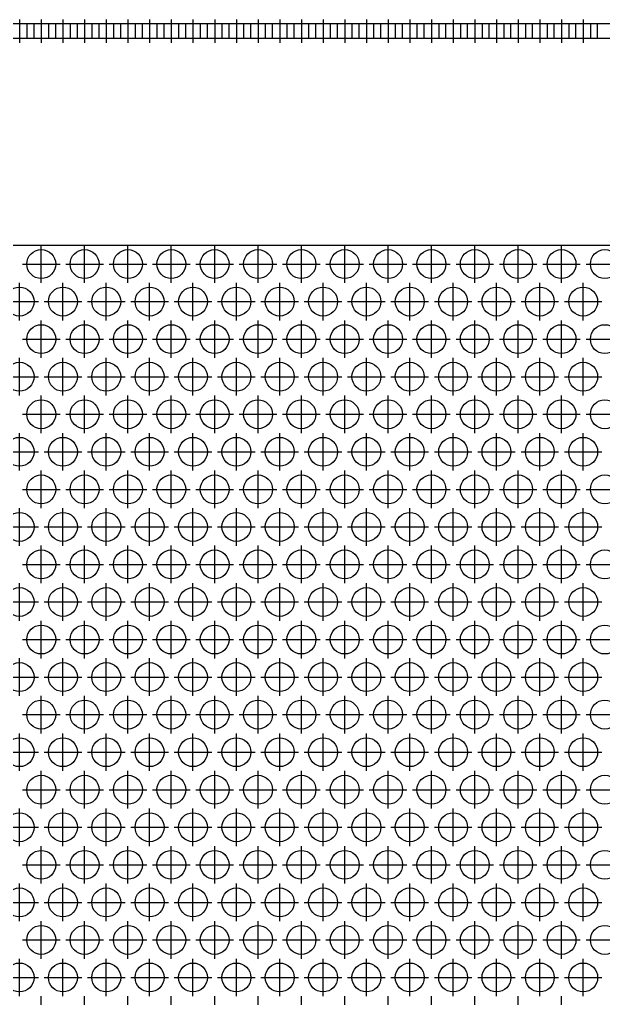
# Model space of a CAD drawing. Extents: x 0 to 161, y -8 to 126.
# Drawn here: x 40.5 to 80.9, y 57.9 to 125.6 of the extents above; entities that cross this region are included whole.
import ezdxf

# ---------------------------------------------------------------- set-up
doc = ezdxf.new("R2010")
doc.units = 0
doc.header["$LTSCALE"] = 0.5
doc.linetypes.add('CENTER', pattern=[50.8, 31.75, -6.35, 6.35, -6.35])
doc.linetypes.add('DASHED', pattern=[19.05, 12.7, -6.35])
for name, color, linetype in [('MSM_CENTER', 1, 'CENTER'), ('MSM_CONTINUOUS', 7, 'CONTINUOUS'), ('MSM_DASHED', 4, 'DASHED')]:
    doc.layers.add(name, color=color, linetype=linetype)

msp = doc.modelspace()

# ---------------------------------------------------------------- linework, layer by layer
at = {"layer": 'MSM_CENTER'}
for p, q in [((40.5, 125.643), (40.5, 124.043)), ((42, 125.643), (42, 124.043)), ((43.5, 125.643), (43.5, 124.043)), ((45, 125.643), (45, 124.043)), ((46.5, 125.643), (46.5, 124.043)), ((48, 125.643), (48, 124.043)), ((49.5, 125.643), (49.5, 124.043)), ((51, 125.643), (51, 124.043)), ((52.5, 125.643), (52.5, 124.043)), ((54, 125.643), (54, 124.043)), ((55.5, 125.643), (55.5, 124.043)), ((57, 125.643), (57, 124.043)), ((58.5, 125.643), (58.5, 124.043)), ((60, 125.643), (60, 124.043)), ((61.5, 125.643), (61.5, 124.043)), ((63, 125.643), (63, 124.043)), ((64.5, 125.643), (64.5, 124.043)), ((66, 125.643), (66, 124.043)), ((67.5, 125.643), (67.5, 124.043)), ((69, 125.643), (69, 124.043)), ((70.5, 125.643), (70.5, 124.043)), ((72, 125.643), (72, 124.043)), ((73.5, 125.643), (73.5, 124.043)), ((75, 125.643), (75, 124.043)), ((76.5, 125.643), (76.5, 124.043)), ((78, 125.643), (78, 124.043)), ((79.5, 125.643), (79.5, 124.043)), ((42, 107.427), (42, 110.027)), ((45, 107.427), (45, 110.027)), ((48, 107.427), (48, 110.027)), ((51, 107.427), (51, 110.027)), ((54, 107.427), (54, 110.027)), ((57, 107.427), (57, 110.027)), ((60, 107.427), (60, 110.027)), ((63, 107.427), (63, 110.027)), ((66, 107.427), (66, 110.027)), ((69, 107.427), (69, 110.027)), ((72, 107.427), (72, 110.027)), ((75, 107.427), (75, 110.027)), ((78, 107.427), (78, 110.027)), ((40.7, 108.727), (43.3, 108.727)), ((43.7, 108.727), (46.3, 108.727)), ((46.7, 108.727), (49.3, 108.727)), ((49.7, 108.727), (52.3, 108.727)), ((52.7, 108.727), (55.3, 108.727)), ((55.7, 108.727), (58.3, 108.727)), ((58.7, 108.727), (61.3, 108.727)), ((61.7, 108.727), (64.3, 108.727)), ((64.7, 108.727), (67.3, 108.727)), ((67.7, 108.727), (70.3, 108.727)), ((70.7, 108.727), (73.3, 108.727)), ((73.7, 108.727), (76.3, 108.727)), ((76.7, 108.727), (79.3, 108.727)), ((79.7, 108.727), (82.3, 108.727)), ((40.5, 104.829), (40.5, 107.429)), ((43.5, 104.829), (43.5, 107.429)), ((46.5, 104.829), (46.5, 107.429)), ((49.5, 104.829), (49.5, 107.429)), ((52.5, 104.829), (52.5, 107.429)), ((55.5, 104.829), (55.5, 107.429)), ((58.5, 104.829), (58.5, 107.429)), ((61.5, 104.829), (61.5, 107.429)), ((64.5, 104.829), (64.5, 107.429)), ((67.5, 104.829), (67.5, 107.429)), ((70.5, 104.829), (70.5, 107.429)), ((73.5, 104.829), (73.5, 107.429)), ((76.5, 104.829), (76.5, 107.429)), ((79.5, 104.829), (79.5, 107.429)), ((39.2, 106.129), (41.8, 106.129)), ((42.2, 106.129), (44.8, 106.129)), ((45.2, 106.129), (47.8, 106.129)), ((48.2, 106.129), (50.8, 106.129)), ((51.2, 106.129), (53.8, 106.129)), ((54.2, 106.129), (56.8, 106.129)), ((57.2, 106.129), (59.8, 106.129)), ((60.2, 106.129), (62.8, 106.129)), ((63.2, 106.129), (65.8, 106.129)), ((66.2, 106.129), (68.8, 106.129)), ((69.2, 106.129), (71.8, 106.129)), ((72.2, 106.129), (74.8, 106.129)), ((75.2, 106.129), (77.8, 106.129)), ((78.2, 106.129), (80.8, 106.129)), ((42, 102.231), (42, 104.831)), ((45, 102.231), (45, 104.831)), ((48, 102.231), (48, 104.831)), ((51, 102.231), (51, 104.831)), ((54, 102.231), (54, 104.831)), ((57, 102.231), (57, 104.831)), ((60, 102.231), (60, 104.831)), ((63, 102.231), (63, 104.831)), ((66, 102.231), (66, 104.831)), ((69, 102.231), (69, 104.831)), ((72, 102.231), (72, 104.831)), ((75, 102.231), (75, 104.831)), ((78, 102.231), (78, 104.831)), ((40.7, 103.531), (43.3, 103.531)), ((43.7, 103.531), (46.3, 103.531)), ((46.7, 103.531), (49.3, 103.531)), ((49.7, 103.531), (52.3, 103.531)), ((52.7, 103.531), (55.3, 103.531)), ((55.7, 103.531), (58.3, 103.531)), ((58.7, 103.531), (61.3, 103.531)), ((61.7, 103.531), (64.3, 103.531)), ((64.7, 103.531), (67.3, 103.531)), ((67.7, 103.531), (70.3, 103.531)), ((70.7, 103.531), (73.3, 103.531)), ((73.7, 103.531), (76.3, 103.531)), ((76.7, 103.531), (79.3, 103.531)), ((79.7, 103.531), (82.3, 103.531)), ((40.5, 99.633), (40.5, 102.233)), ((43.5, 99.633), (43.5, 102.233)), ((46.5, 99.633), (46.5, 102.233)), ((49.5, 99.633), (49.5, 102.233)), ((52.5, 99.633), (52.5, 102.233)), ((55.5, 99.633), (55.5, 102.233)), ((58.5, 99.633), (58.5, 102.233)), ((61.5, 99.633), (61.5, 102.233)), ((64.5, 99.633), (64.5, 102.233)), ((67.5, 99.633), (67.5, 102.233)), ((70.5, 99.633), (70.5, 102.233)), ((73.5, 99.633), (73.5, 102.233)), ((76.5, 99.633), (76.5, 102.233)), ((79.5, 99.633), (79.5, 102.233)), ((39.2, 100.933), (41.8, 100.933)), ((42.2, 100.933), (44.8, 100.933)), ((45.2, 100.933), (47.8, 100.933)), ((48.2, 100.933), (50.8, 100.933)), ((51.2, 100.933), (53.8, 100.933)), ((54.2, 100.933), (56.8, 100.933)), ((57.2, 100.933), (59.8, 100.933)), ((60.2, 100.933), (62.8, 100.933)), ((63.2, 100.933), (65.8, 100.933)), ((66.2, 100.933), (68.8, 100.933)), ((69.2, 100.933), (71.8, 100.933)), ((72.2, 100.933), (74.8, 100.933)), ((75.2, 100.933), (77.8, 100.933)), ((78.2, 100.933), (80.8, 100.933)), ((42, 97.035), (42, 99.635)), ((45, 97.035), (45, 99.635)), ((48, 97.035), (48, 99.635)), ((51, 97.035), (51, 99.635)), ((54, 97.035), (54, 99.635)), ((57, 97.035), (57, 99.635)), ((60, 97.035), (60, 99.635)), ((63, 97.035), (63, 99.635)), ((66, 97.035), (66, 99.635)), ((69, 97.035), (69, 99.635)), ((72, 97.035), (72, 99.635)), ((75, 97.035), (75, 99.635)), ((78, 97.035), (78, 99.635)), ((40.7, 98.335), (43.3, 98.335)), ((43.7, 98.335), (46.3, 98.335)), ((46.7, 98.335), (49.3, 98.335)), ((49.7, 98.335), (52.3, 98.335)), ((52.7, 98.335), (55.3, 98.335)), ((55.7, 98.335), (58.3, 98.335)), ((58.7, 98.335), (61.3, 98.335)), ((61.7, 98.335), (64.3, 98.335)), ((64.7, 98.335), (67.3, 98.335)), ((67.7, 98.335), (70.3, 98.335)), ((70.7, 98.335), (73.3, 98.335)), ((73.7, 98.335), (76.3, 98.335)), ((76.7, 98.335), (79.3, 98.335)), ((79.7, 98.335), (82.3, 98.335)), ((40.5, 94.437), (40.5, 97.037)), ((43.5, 94.437), (43.5, 97.037)), ((46.5, 94.437), (46.5, 97.037)), ((49.5, 94.437), (49.5, 97.037)), ((52.5, 94.437), (52.5, 97.037)), ((55.5, 94.437), (55.5, 97.037)), ((58.5, 94.437), (58.5, 97.037)), ((61.5, 94.437), (61.5, 97.037)), ((64.5, 94.437), (64.5, 97.037)), ((67.5, 94.437), (67.5, 97.037)), ((70.5, 94.437), (70.5, 97.037)), ((73.5, 94.437), (73.5, 97.037)), ((76.5, 94.437), (76.5, 97.037)), ((79.5, 94.437), (79.5, 97.037)), ((39.2, 95.737), (41.8, 95.737)), ((42.2, 95.737), (44.8, 95.737)), ((45.2, 95.737), (47.8, 95.737)), ((48.2, 95.737), (50.8, 95.737)), ((51.2, 95.737), (53.8, 95.737)), ((54.2, 95.737), (56.8, 95.737)), ((57.2, 95.737), (59.8, 95.737)), ((60.2, 95.737), (62.8, 95.737)), ((63.2, 95.737), (65.8, 95.737)), ((66.2, 95.737), (68.8, 95.737)), ((69.2, 95.737), (71.8, 95.737)), ((72.2, 95.737), (74.8, 95.737)), ((75.2, 95.737), (77.8, 95.737)), ((78.2, 95.737), (80.8, 95.737)), ((42, 91.838), (42, 94.438)), ((45, 91.838), (45, 94.438)), ((48, 91.838), (48, 94.438)), ((51, 91.838), (51, 94.438)), ((54, 91.838), (54, 94.438)), ((57, 91.838), (57, 94.438)), ((60, 91.838), (60, 94.438)), ((63, 91.838), (63, 94.438)), ((66, 91.838), (66, 94.438)), ((69, 91.838), (69, 94.438)), ((72, 91.838), (72, 94.438)), ((75, 91.838), (75, 94.438)), ((78, 91.838), (78, 94.438)), ((40.7, 93.138), (43.3, 93.138)), ((43.7, 93.138), (46.3, 93.138)), ((46.7, 93.138), (49.3, 93.138)), ((49.7, 93.138), (52.3, 93.138)), ((52.7, 93.138), (55.3, 93.138)), ((55.7, 93.138), (58.3, 93.138)), ((58.7, 93.138), (61.3, 93.138)), ((61.7, 93.138), (64.3, 93.138)), ((64.7, 93.138), (67.3, 93.138)), ((67.7, 93.138), (70.3, 93.138)), ((70.7, 93.138), (73.3, 93.138)), ((73.7, 93.138), (76.3, 93.138)), ((76.7, 93.138), (79.3, 93.138)), ((79.7, 93.138), (82.3, 93.138)), ((40.5, 89.24), (40.5, 91.84)), ((43.5, 89.24), (43.5, 91.84)), ((46.5, 89.24), (46.5, 91.84)), ((49.5, 89.24), (49.5, 91.84)), ((52.5, 89.24), (52.5, 91.84)), ((55.5, 89.24), (55.5, 91.84)), ((58.5, 89.24), (58.5, 91.84)), ((61.5, 89.24), (61.5, 91.84)), ((64.5, 89.24), (64.5, 91.84)), ((67.5, 89.24), (67.5, 91.84)), ((70.5, 89.24), (70.5, 91.84)), ((73.5, 89.24), (73.5, 91.84)), ((76.5, 89.24), (76.5, 91.84)), ((79.5, 89.24), (79.5, 91.84)), ((39.2, 90.54), (41.8, 90.54)), ((42.2, 90.54), (44.8, 90.54)), ((45.2, 90.54), (47.8, 90.54)), ((48.2, 90.54), (50.8, 90.54)), ((51.2, 90.54), (53.8, 90.54)), ((54.2, 90.54), (56.8, 90.54)), ((57.2, 90.54), (59.8, 90.54)), ((60.2, 90.54), (62.8, 90.54)), ((63.2, 90.54), (65.8, 90.54)), ((66.2, 90.54), (68.8, 90.54)), ((69.2, 90.54), (71.8, 90.54)), ((72.2, 90.54), (74.8, 90.54)), ((75.2, 90.54), (77.8, 90.54)), ((78.2, 90.54), (80.8, 90.54)), ((42, 86.642), (42, 89.242)), ((45, 86.642), (45, 89.242)), ((48, 86.642), (48, 89.242)), ((51, 86.642), (51, 89.242)), ((54, 86.642), (54, 89.242)), ((57, 86.642), (57, 89.242)), ((60, 86.642), (60, 89.242)), ((63, 86.642), (63, 89.242)), ((66, 86.642), (66, 89.242)), ((69, 86.642), (69, 89.242)), ((72, 86.642), (72, 89.242)), ((75, 86.642), (75, 89.242)), ((78, 86.642), (78, 89.242)), ((40.7, 87.942), (43.3, 87.942)), ((43.7, 87.942), (46.3, 87.942)), ((46.7, 87.942), (49.3, 87.942)), ((49.7, 87.942), (52.3, 87.942)), ((52.7, 87.942), (55.3, 87.942)), ((55.7, 87.942), (58.3, 87.942)), ((58.7, 87.942), (61.3, 87.942)), ((61.7, 87.942), (64.3, 87.942)), ((64.7, 87.942), (67.3, 87.942)), ((67.7, 87.942), (70.3, 87.942)), ((70.7, 87.942), (73.3, 87.942)), ((73.7, 87.942), (76.3, 87.942)), ((76.7, 87.942), (79.3, 87.942)), ((79.7, 87.942), (82.3, 87.942)), ((40.5, 84.044), (40.5, 86.644)), ((43.5, 84.044), (43.5, 86.644)), ((46.5, 84.044), (46.5, 86.644)), ((49.5, 84.044), (49.5, 86.644)), ((52.5, 84.044), (52.5, 86.644)), ((55.5, 84.044), (55.5, 86.644)), ((58.5, 84.044), (58.5, 86.644)), ((61.5, 84.044), (61.5, 86.644)), ((64.5, 84.044), (64.5, 86.644)), ((67.5, 84.044), (67.5, 86.644)), ((70.5, 84.044), (70.5, 86.644)), ((73.5, 84.044), (73.5, 86.644)), ((76.5, 84.044), (76.5, 86.644)), ((79.5, 84.044), (79.5, 86.644)), ((39.2, 85.344), (41.8, 85.344)), ((42.2, 85.344), (44.8, 85.344)), ((45.2, 85.344), (47.8, 85.344)), ((48.2, 85.344), (50.8, 85.344)), ((51.2, 85.344), (53.8, 85.344)), ((54.2, 85.344), (56.8, 85.344)), ((57.2, 85.344), (59.8, 85.344)), ((60.2, 85.344), (62.8, 85.344)), ((63.2, 85.344), (65.8, 85.344)), ((66.2, 85.344), (68.8, 85.344)), ((69.2, 85.344), (71.8, 85.344)), ((72.2, 85.344), (74.8, 85.344)), ((75.2, 85.344), (77.8, 85.344)), ((78.2, 85.344), (80.8, 85.344)), ((42, 81.446), (42, 84.046)), ((45, 81.446), (45, 84.046)), ((48, 81.446), (48, 84.046)), ((51, 81.446), (51, 84.046)), ((54, 81.446), (54, 84.046)), ((57, 81.446), (57, 84.046)), ((60, 81.446), (60, 84.046)), ((63, 81.446), (63, 84.046)), ((66, 81.446), (66, 84.046)), ((69, 81.446), (69, 84.046)), ((72, 81.446), (72, 84.046)), ((75, 81.446), (75, 84.046)), ((78, 81.446), (78, 84.046)), ((40.7, 82.746), (43.3, 82.746)), ((43.7, 82.746), (46.3, 82.746)), ((46.7, 82.746), (49.3, 82.746)), ((49.7, 82.746), (52.3, 82.746)), ((52.7, 82.746), (55.3, 82.746)), ((55.7, 82.746), (58.3, 82.746)), ((58.7, 82.746), (61.3, 82.746)), ((61.7, 82.746), (64.3, 82.746)), ((64.7, 82.746), (67.3, 82.746)), ((67.7, 82.746), (70.3, 82.746)), ((70.7, 82.746), (73.3, 82.746)), ((73.7, 82.746), (76.3, 82.746)), ((76.7, 82.746), (79.3, 82.746)), ((79.7, 82.746), (82.3, 82.746)), ((40.5, 78.848), (40.5, 81.448)), ((43.5, 78.848), (43.5, 81.448)), ((46.5, 78.848), (46.5, 81.448)), ((49.5, 78.848), (49.5, 81.448)), ((52.5, 78.848), (52.5, 81.448)), ((55.5, 78.848), (55.5, 81.448)), ((58.5, 78.848), (58.5, 81.448)), ((61.5, 78.848), (61.5, 81.448)), ((64.5, 78.848), (64.5, 81.448)), ((67.5, 78.848), (67.5, 81.448)), ((70.5, 78.848), (70.5, 81.448)), ((73.5, 78.848), (73.5, 81.448)), ((76.5, 78.848), (76.5, 81.448)), ((79.5, 78.848), (79.5, 81.448)), ((39.2, 80.148), (41.8, 80.148)), ((42.2, 80.148), (44.8, 80.148)), ((45.2, 80.148), (47.8, 80.148)), ((48.2, 80.148), (50.8, 80.148)), ((51.2, 80.148), (53.8, 80.148)), ((54.2, 80.148), (56.8, 80.148)), ((57.2, 80.148), (59.8, 80.148)), ((60.2, 80.148), (62.8, 80.148)), ((63.2, 80.148), (65.8, 80.148)), ((66.2, 80.148), (68.8, 80.148)), ((69.2, 80.148), (71.8, 80.148)), ((72.2, 80.148), (74.8, 80.148)), ((75.2, 80.148), (77.8, 80.148)), ((78.2, 80.148), (80.8, 80.148)), ((42, 76.25), (42, 78.85)), ((45, 76.25), (45, 78.85)), ((48, 76.25), (48, 78.85)), ((51, 76.25), (51, 78.85)), ((54, 76.25), (54, 78.85)), ((57, 76.25), (57, 78.85)), ((60, 76.25), (60, 78.85)), ((63, 76.25), (63, 78.85)), ((66, 76.25), (66, 78.85)), ((69, 76.25), (69, 78.85)), ((72, 76.25), (72, 78.85)), ((75, 76.25), (75, 78.85)), ((78, 76.25), (78, 78.85)), ((40.7, 77.55), (43.3, 77.55)), ((43.7, 77.55), (46.3, 77.55)), ((46.7, 77.55), (49.3, 77.55)), ((49.7, 77.55), (52.3, 77.55)), ((52.7, 77.55), (55.3, 77.55)), ((55.7, 77.55), (58.3, 77.55)), ((58.7, 77.55), (61.3, 77.55)), ((61.7, 77.55), (64.3, 77.55)), ((64.7, 77.55), (67.3, 77.55)), ((67.7, 77.55), (70.3, 77.55)), ((70.7, 77.55), (73.3, 77.55)), ((73.7, 77.55), (76.3, 77.55)), ((76.7, 77.55), (79.3, 77.55)), ((79.7, 77.55), (82.3, 77.55)), ((40.5, 73.652), (40.5, 76.252)), ((43.5, 73.652), (43.5, 76.252)), ((46.5, 73.652), (46.5, 76.252)), ((49.5, 73.652), (49.5, 76.252)), ((52.5, 73.652), (52.5, 76.252)), ((55.5, 73.652), (55.5, 76.252)), ((58.5, 73.652), (58.5, 76.252)), ((61.5, 73.652), (61.5, 76.252)), ((64.5, 73.652), (64.5, 76.252)), ((67.5, 73.652), (67.5, 76.252)), ((70.5, 73.652), (70.5, 76.252)), ((73.5, 73.652), (73.5, 76.252)), ((76.5, 73.652), (76.5, 76.252)), ((79.5, 73.652), (79.5, 76.252)), ((39.2, 74.952), (41.8, 74.952)), ((42.2, 74.952), (44.8, 74.952)), ((45.2, 74.952), (47.8, 74.952)), ((48.2, 74.952), (50.8, 74.952)), ((51.2, 74.952), (53.8, 74.952)), ((54.2, 74.952), (56.8, 74.952)), ((57.2, 74.952), (59.8, 74.952)), ((60.2, 74.952), (62.8, 74.952)), ((63.2, 74.952), (65.8, 74.952)), ((66.2, 74.952), (68.8, 74.952)), ((69.2, 74.952), (71.8, 74.952)), ((72.2, 74.952), (74.8, 74.952)), ((75.2, 74.952), (77.8, 74.952)), ((78.2, 74.952), (80.8, 74.952)), ((42, 71.054), (42, 73.654)), ((45, 71.054), (45, 73.654)), ((48, 71.054), (48, 73.654)), ((51, 71.054), (51, 73.654)), ((54, 71.054), (54, 73.654)), ((57, 71.054), (57, 73.654)), ((60, 71.054), (60, 73.654)), ((63, 71.054), (63, 73.654)), ((66, 71.054), (66, 73.654)), ((69, 71.054), (69, 73.654)), ((72, 71.054), (72, 73.654)), ((75, 71.054), (75, 73.654)), ((78, 71.054), (78, 73.654)), ((40.7, 72.354), (43.3, 72.354)), ((43.7, 72.354), (46.3, 72.354)), ((46.7, 72.354), (49.3, 72.354)), ((49.7, 72.354), (52.3, 72.354)), ((52.7, 72.354), (55.3, 72.354)), ((55.7, 72.354), (58.3, 72.354)), ((58.7, 72.354), (61.3, 72.354)), ((61.7, 72.354), (64.3, 72.354)), ((64.7, 72.354), (67.3, 72.354)), ((67.7, 72.354), (70.3, 72.354)), ((70.7, 72.354), (73.3, 72.354)), ((73.7, 72.354), (76.3, 72.354)), ((76.7, 72.354), (79.3, 72.354)), ((79.7, 72.354), (82.3, 72.354)), ((40.5, 68.456), (40.5, 71.056)), ((43.5, 68.456), (43.5, 71.056)), ((46.5, 68.456), (46.5, 71.056)), ((49.5, 68.456), (49.5, 71.056)), ((52.5, 68.456), (52.5, 71.056)), ((55.5, 68.456), (55.5, 71.056)), ((58.5, 68.456), (58.5, 71.056)), ((61.5, 68.456), (61.5, 71.056)), ((64.5, 68.456), (64.5, 71.056)), ((67.5, 68.456), (67.5, 71.056)), ((70.5, 68.456), (70.5, 71.056)), ((73.5, 68.456), (73.5, 71.056)), ((76.5, 68.456), (76.5, 71.056)), ((79.5, 68.456), (79.5, 71.056)), ((39.2, 69.756), (41.8, 69.756)), ((42.2, 69.756), (44.8, 69.756)), ((45.2, 69.756), (47.8, 69.756)), ((48.2, 69.756), (50.8, 69.756)), ((51.2, 69.756), (53.8, 69.756)), ((54.2, 69.756), (56.8, 69.756)), ((57.2, 69.756), (59.8, 69.756)), ((60.2, 69.756), (62.8, 69.756)), ((63.2, 69.756), (65.8, 69.756)), ((66.2, 69.756), (68.8, 69.756)), ((69.2, 69.756), (71.8, 69.756)), ((72.2, 69.756), (74.8, 69.756)), ((75.2, 69.756), (77.8, 69.756)), ((78.2, 69.756), (80.8, 69.756)), ((42, 65.858), (42, 68.458)), ((45, 65.858), (45, 68.458)), ((48, 65.858), (48, 68.458)), ((51, 65.858), (51, 68.458)), ((54, 65.858), (54, 68.458)), ((57, 65.858), (57, 68.458)), ((60, 65.858), (60, 68.458)), ((63, 65.858), (63, 68.458)), ((66, 65.858), (66, 68.458)), ((69, 65.858), (69, 68.458)), ((72, 65.858), (72, 68.458)), ((75, 65.858), (75, 68.458)), ((78, 65.858), (78, 68.458)), ((40.7, 67.158), (43.3, 67.158)), ((43.7, 67.158), (46.3, 67.158)), ((46.7, 67.158), (49.3, 67.158)), ((49.7, 67.158), (52.3, 67.158)), ((52.7, 67.158), (55.3, 67.158)), ((55.7, 67.158), (58.3, 67.158)), ((58.7, 67.158), (61.3, 67.158)), ((61.7, 67.158), (64.3, 67.158)), ((64.7, 67.158), (67.3, 67.158)), ((67.7, 67.158), (70.3, 67.158)), ((70.7, 67.158), (73.3, 67.158)), ((73.7, 67.158), (76.3, 67.158)), ((76.7, 67.158), (79.3, 67.158)), ((79.7, 67.158), (82.3, 67.158)), ((40.5, 63.26), (40.5, 65.86)), ((43.5, 63.26), (43.5, 65.86)), ((46.5, 63.26), (46.5, 65.86)), ((49.5, 63.26), (49.5, 65.86)), ((52.5, 63.26), (52.5, 65.86)), ((55.5, 63.26), (55.5, 65.86)), ((58.5, 63.26), (58.5, 65.86)), ((61.5, 63.26), (61.5, 65.86)), ((64.5, 63.26), (64.5, 65.86)), ((67.5, 63.26), (67.5, 65.86)), ((70.5, 63.26), (70.5, 65.86)), ((73.5, 63.26), (73.5, 65.86)), ((76.5, 63.26), (76.5, 65.86)), ((79.5, 63.26), (79.5, 65.86)), ((39.2, 64.56), (41.8, 64.56)), ((42.2, 64.56), (44.8, 64.56)), ((45.2, 64.56), (47.8, 64.56)), ((48.2, 64.56), (50.8, 64.56)), ((51.2, 64.56), (53.8, 64.56)), ((54.2, 64.56), (56.8, 64.56)), ((57.2, 64.56), (59.8, 64.56)), ((60.2, 64.56), (62.8, 64.56)), ((63.2, 64.56), (65.8, 64.56)), ((66.2, 64.56), (68.8, 64.56)), ((69.2, 64.56), (71.8, 64.56)), ((72.2, 64.56), (74.8, 64.56)), ((75.2, 64.56), (77.8, 64.56)), ((78.2, 64.56), (80.8, 64.56)), ((42, 60.662), (42, 63.262)), ((45, 60.662), (45, 63.262)), ((48, 60.662), (48, 63.262)), ((51, 60.662), (51, 63.262)), ((54, 60.662), (54, 63.262)), ((57, 60.662), (57, 63.262)), ((60, 60.662), (60, 63.262)), ((63, 60.662), (63, 63.262)), ((66, 60.662), (66, 63.262)), ((69, 60.662), (69, 63.262)), ((72, 60.662), (72, 63.262)), ((75, 60.662), (75, 63.262)), ((78, 60.662), (78, 63.262)), ((40.7, 61.962), (43.3, 61.962)), ((43.7, 61.962), (46.3, 61.962)), ((46.7, 61.962), (49.3, 61.962)), ((49.7, 61.962), (52.3, 61.962)), ((52.7, 61.962), (55.3, 61.962)), ((55.7, 61.962), (58.3, 61.962)), ((58.7, 61.962), (61.3, 61.962)), ((61.7, 61.962), (64.3, 61.962)), ((64.7, 61.962), (67.3, 61.962)), ((67.7, 61.962), (70.3, 61.962)), ((70.7, 61.962), (73.3, 61.962)), ((73.7, 61.962), (76.3, 61.962)), ((76.7, 61.962), (79.3, 61.962)), ((79.7, 61.962), (82.3, 61.962)), ((40.5, 58.063), (40.5, 60.663)), ((43.5, 58.063), (43.5, 60.663)), ((46.5, 58.063), (46.5, 60.663)), ((49.5, 58.063), (49.5, 60.663)), ((52.5, 58.063), (52.5, 60.663)), ((55.5, 58.063), (55.5, 60.663)), ((58.5, 58.063), (58.5, 60.663)), ((61.5, 58.063), (61.5, 60.663)), ((64.5, 58.063), (64.5, 60.663)), ((67.5, 58.063), (67.5, 60.663)), ((70.5, 58.063), (70.5, 60.663)), ((73.5, 58.063), (73.5, 60.663)), ((76.5, 58.063), (76.5, 60.663)), ((79.5, 58.063), (79.5, 60.663)), ((39.2, 59.363), (41.8, 59.363)), ((42.2, 59.363), (44.8, 59.363)), ((45.2, 59.363), (47.8, 59.363)), ((48.2, 59.363), (50.8, 59.363)), ((51.2, 59.363), (53.8, 59.363)), ((54.2, 59.363), (56.8, 59.363)), ((57.2, 59.363), (59.8, 59.363)), ((60.2, 59.363), (62.8, 59.363)), ((63.2, 59.363), (65.8, 59.363)), ((66.2, 59.363), (68.8, 59.363)), ((69.2, 59.363), (71.8, 59.363)), ((72.2, 59.363), (74.8, 59.363)), ((75.2, 59.363), (77.8, 59.363)), ((78.2, 59.363), (80.8, 59.363)), ((42, 55.465), (42, 58.065)), ((45, 55.465), (45, 58.065)), ((48, 55.465), (48, 58.065)), ((51, 55.465), (51, 58.065)), ((54, 55.465), (54, 58.065)), ((57, 55.465), (57, 58.065)), ((60, 55.465), (60, 58.065)), ((63, 55.465), (63, 58.065)), ((66, 55.465), (66, 58.065)), ((69, 55.465), (69, 58.065)), ((72, 55.465), (72, 58.065)), ((75, 55.465), (75, 58.065)), ((78, 55.465), (78, 58.065))]:
    msp.add_line(p, q, dxfattribs=at)
at = {"layer": 'MSM_CONTINUOUS'}
for p, q in [((150, 125.343), (0, 125.343)), ((150, 124.343), (0, 124.343)), ((150, 110), (0, 110))]:
    msp.add_line(p, q, dxfattribs=at)
for centre in [(42, 108.727), (45, 108.727), (48, 108.727), (51, 108.727), (54, 108.727), (57, 108.727), (60, 108.727), (63, 108.727), (66, 108.727), (69, 108.727), (72, 108.727), (75, 108.727), (78, 108.727), (81, 108.727), (40.5, 106.129), (43.5, 106.129), (46.5, 106.129), (49.5, 106.129), (52.5, 106.129), (55.5, 106.129), (58.5, 106.129), (61.5, 106.129), (64.5, 106.129), (67.5, 106.129), (70.5, 106.129), (73.5, 106.129), (76.5, 106.129), (79.5, 106.129), (42, 103.531), (45, 103.531), (48, 103.531), (51, 103.531), (54, 103.531), (57, 103.531), (60, 103.531), (63, 103.531), (66, 103.531), (69, 103.531), (72, 103.531), (75, 103.531), (78, 103.531), (81, 103.531), (40.5, 100.933), (43.5, 100.933), (46.5, 100.933), (49.5, 100.933), (52.5, 100.933), (55.5, 100.933), (58.5, 100.933), (61.5, 100.933), (64.5, 100.933), (67.5, 100.933), (70.5, 100.933), (73.5, 100.933), (76.5, 100.933), (79.5, 100.933), (42, 98.335), (45, 98.335), (48, 98.335), (51, 98.335), (54, 98.335), (57, 98.335), (60, 98.335), (63, 98.335), (66, 98.335), (69, 98.335), (72, 98.335), (75, 98.335), (78, 98.335), (81, 98.335), (40.5, 95.737), (43.5, 95.737), (46.5, 95.737), (49.5, 95.737), (52.5, 95.737), (55.5, 95.737), (58.5, 95.737), (61.5, 95.737), (64.5, 95.737), (67.5, 95.737), (70.5, 95.737), (73.5, 95.737), (76.5, 95.737), (79.5, 95.737), (42, 93.138), (45, 93.138), (48, 93.138), (51, 93.138), (54, 93.138), (57, 93.138), (60, 93.138), (63, 93.138), (66, 93.138), (69, 93.138), (72, 93.138), (75, 93.138), (78, 93.138), (81, 93.138), (40.5, 90.54), (43.5, 90.54), (46.5, 90.54), (49.5, 90.54), (52.5, 90.54), (55.5, 90.54), (58.5, 90.54), (61.5, 90.54), (64.5, 90.54), (67.5, 90.54), (70.5, 90.54), (73.5, 90.54), (76.5, 90.54), (79.5, 90.54), (42, 87.942), (45, 87.942), (48, 87.942), (51, 87.942), (54, 87.942), (57, 87.942), (60, 87.942), (63, 87.942), (66, 87.942), (69, 87.942), (72, 87.942), (75, 87.942), (78, 87.942), (81, 87.942), (40.5, 85.344), (43.5, 85.344), (46.5, 85.344), (49.5, 85.344), (52.5, 85.344), (55.5, 85.344), (58.5, 85.344), (61.5, 85.344), (64.5, 85.344), (67.5, 85.344), (70.5, 85.344), (73.5, 85.344), (76.5, 85.344), (79.5, 85.344), (42, 82.746), (45, 82.746), (48, 82.746), (51, 82.746), (54, 82.746), (57, 82.746), (60, 82.746), (63, 82.746), (66, 82.746), (69, 82.746), (72, 82.746), (75, 82.746), (78, 82.746), (81, 82.746), (40.5, 80.148), (43.5, 80.148), (46.5, 80.148), (49.5, 80.148), (52.5, 80.148), (55.5, 80.148), (58.5, 80.148), (61.5, 80.148), (64.5, 80.148), (67.5, 80.148), (70.5, 80.148), (73.5, 80.148), (76.5, 80.148), (79.5, 80.148), (42, 77.55), (45, 77.55), (48, 77.55), (51, 77.55), (54, 77.55), (57, 77.55), (60, 77.55), (63, 77.55), (66, 77.55), (69, 77.55), (72, 77.55), (75, 77.55), (78, 77.55), (81, 77.55), (40.5, 74.952), (43.5, 74.952), (46.5, 74.952), (49.5, 74.952), (52.5, 74.952), (55.5, 74.952), (58.5, 74.952), (61.5, 74.952), (64.5, 74.952), (67.5, 74.952), (70.5, 74.952), (73.5, 74.952), (76.5, 74.952), (79.5, 74.952), (42, 72.354), (45, 72.354), (48, 72.354), (51, 72.354), (54, 72.354), (57, 72.354), (60, 72.354), (63, 72.354), (66, 72.354), (69, 72.354), (72, 72.354), (75, 72.354), (78, 72.354), (81, 72.354), (40.5, 69.756), (43.5, 69.756), (46.5, 69.756), (49.5, 69.756), (52.5, 69.756), (55.5, 69.756), (58.5, 69.756), (61.5, 69.756), (64.5, 69.756), (67.5, 69.756), (70.5, 69.756), (73.5, 69.756), (76.5, 69.756), (79.5, 69.756), (42, 67.158), (45, 67.158), (48, 67.158), (51, 67.158), (54, 67.158), (57, 67.158), (60, 67.158), (63, 67.158), (66, 67.158), (69, 67.158), (72, 67.158), (75, 67.158), (78, 67.158), (81, 67.158), (40.5, 64.56), (43.5, 64.56), (46.5, 64.56), (49.5, 64.56), (52.5, 64.56), (55.5, 64.56), (58.5, 64.56), (61.5, 64.56), (64.5, 64.56), (67.5, 64.56), (70.5, 64.56), (73.5, 64.56), (76.5, 64.56), (79.5, 64.56), (42, 61.962), (45, 61.962), (48, 61.962), (51, 61.962), (54, 61.962), (57, 61.962), (60, 61.962), (63, 61.962), (66, 61.962), (69, 61.962), (72, 61.962), (75, 61.962), (78, 61.962), (81, 61.962), (40.5, 59.363), (43.5, 59.363), (46.5, 59.363), (49.5, 59.363), (52.5, 59.363), (55.5, 59.363), (58.5, 59.363), (61.5, 59.363), (64.5, 59.363), (67.5, 59.363), (70.5, 59.363), (73.5, 59.363), (76.5, 59.363), (79.5, 59.363)]:
    msp.add_circle(centre, 1, dxfattribs=at)
at = {"layer": 'MSM_DASHED'}
for p, q in [((41, 125.343), (41, 124.343)), ((41.5, 124.343), (41.5, 125.343)), ((42.5, 125.343), (42.5, 124.343)), ((43, 124.343), (43, 125.343)), ((44, 125.343), (44, 124.343)), ((44.5, 124.343), (44.5, 125.343)), ((45.5, 125.343), (45.5, 124.343)), ((46, 124.343), (46, 125.343)), ((47, 125.343), (47, 124.343)), ((47.5, 124.343), (47.5, 125.343)), ((48.5, 125.343), (48.5, 124.343)), ((49, 124.343), (49, 125.343)), ((50, 125.343), (50, 124.343)), ((50.5, 124.343), (50.5, 125.343)), ((51.5, 125.343), (51.5, 124.343)), ((52, 124.343), (52, 125.343)), ((53, 125.343), (53, 124.343)), ((53.5, 124.343), (53.5, 125.343)), ((54.5, 125.343), (54.5, 124.343)), ((55, 124.343), (55, 125.343)), ((56, 125.343), (56, 124.343)), ((56.5, 124.343), (56.5, 125.343)), ((57.5, 125.343), (57.5, 124.343)), ((58, 124.343), (58, 125.343)), ((59, 125.343), (59, 124.343)), ((59.5, 124.343), (59.5, 125.343)), ((60.5, 125.343), (60.5, 124.343)), ((61, 124.343), (61, 125.343)), ((62, 125.343), (62, 124.343)), ((62.5, 124.343), (62.5, 125.343)), ((63.5, 125.343), (63.5, 124.343)), ((64, 124.343), (64, 125.343)), ((65, 125.343), (65, 124.343)), ((65.5, 124.343), (65.5, 125.343)), ((66.5, 125.343), (66.5, 124.343)), ((67, 124.343), (67, 125.343)), ((68, 125.343), (68, 124.343)), ((68.5, 124.343), (68.5, 125.343)), ((69.5, 125.343), (69.5, 124.343)), ((70, 124.343), (70, 125.343)), ((71, 125.343), (71, 124.343)), ((71.5, 124.343), (71.5, 125.343)), ((72.5, 125.343), (72.5, 124.343)), ((73, 124.343), (73, 125.343)), ((74, 125.343), (74, 124.343)), ((74.5, 124.343), (74.5, 125.343)), ((75.5, 125.343), (75.5, 124.343)), ((76, 124.343), (76, 125.343)), ((77, 125.343), (77, 124.343)), ((77.5, 124.343), (77.5, 125.343)), ((78.5, 125.343), (78.5, 124.343)), ((79, 124.343), (79, 125.343)), ((80, 125.343), (80, 124.343)), ((80.5, 124.343), (80.5, 125.343))]:
    msp.add_line(p, q, dxfattribs=at)

doc.saveas('drawing.dxf')
